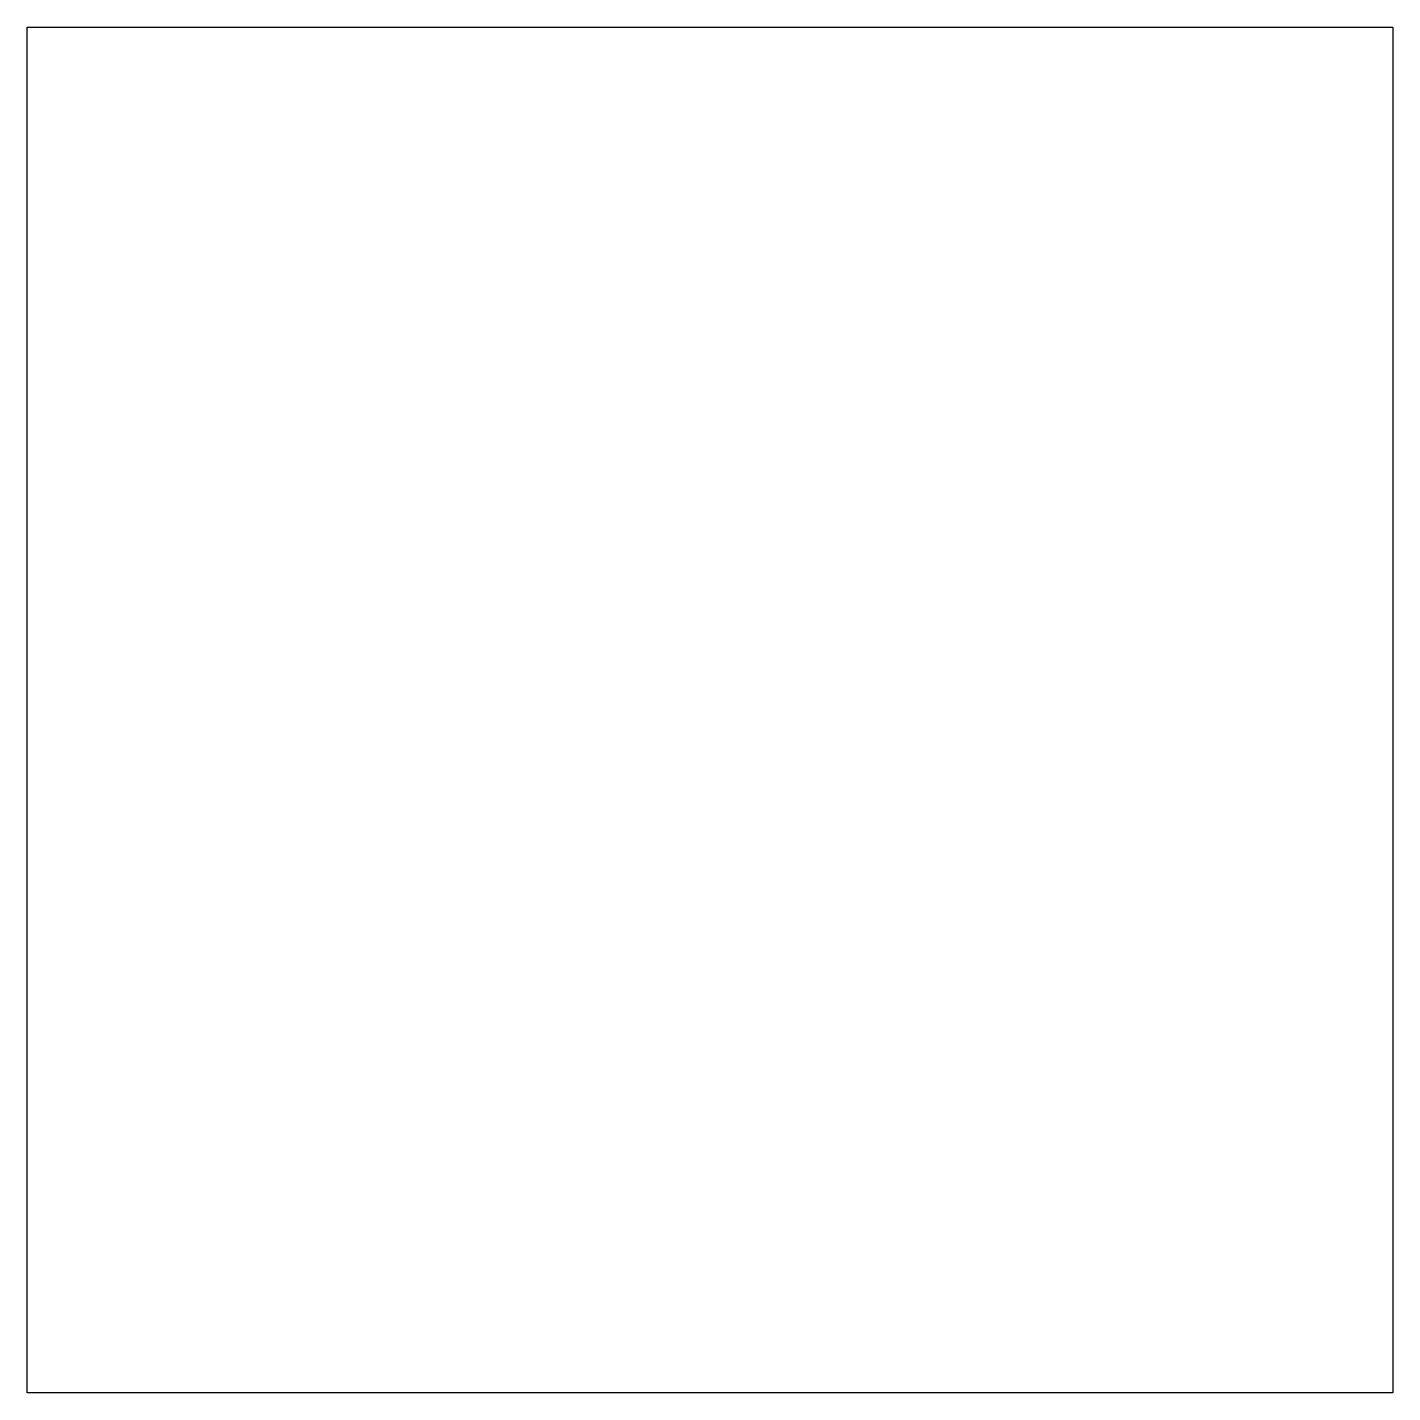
# Model space of a CAD drawing. Header units: millimetres. Extents: x -100 to 0, y 0 to 100.
import ezdxf

# ---------------------------------------------------------------- set-up
doc = ezdxf.new("R2010")
doc.units = ezdxf.units.MM

msp = doc.modelspace()

# ---------------------------------------------------------------- linework, layer by layer
at = {"color": 7, "linetype": 'Continuous', "lineweight": 25}
for p, q in [((-100, 100), (0, 100)), ((-100, 0), (-100, 100)), ((0, 100), (0, 0)), ((0, 0), (-100, 0))]:
    msp.add_line(p, q, dxfattribs=at)

doc.saveas('drawing.dxf')
